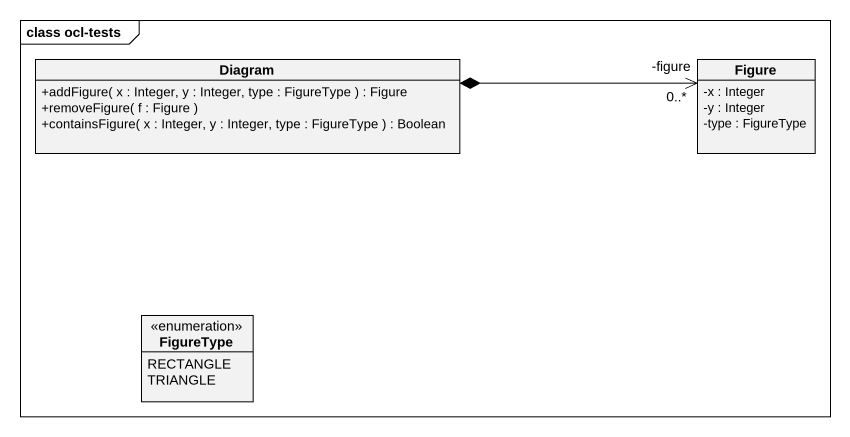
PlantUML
@startuml
mainframe class ocl-tests
hide circle
hide empty members
skinparam classAttributeIconSize 0
class Diagram {
  +addFigure( x : Integer, y : Integer, type : FigureType ) : Figure
  +removeFigure( f : Figure )
  +containsFigure( x : Integer, y : Integer, type : FigureType ) : Boolean
}
class Figure {
  -x : Integer
  -y : Integer
  -type : FigureType
}
enum FigureType {
  RECTANGLE
  TRIANGLE
}
Diagram *-right-> "-figure\n0..*" Figure
@enduml
